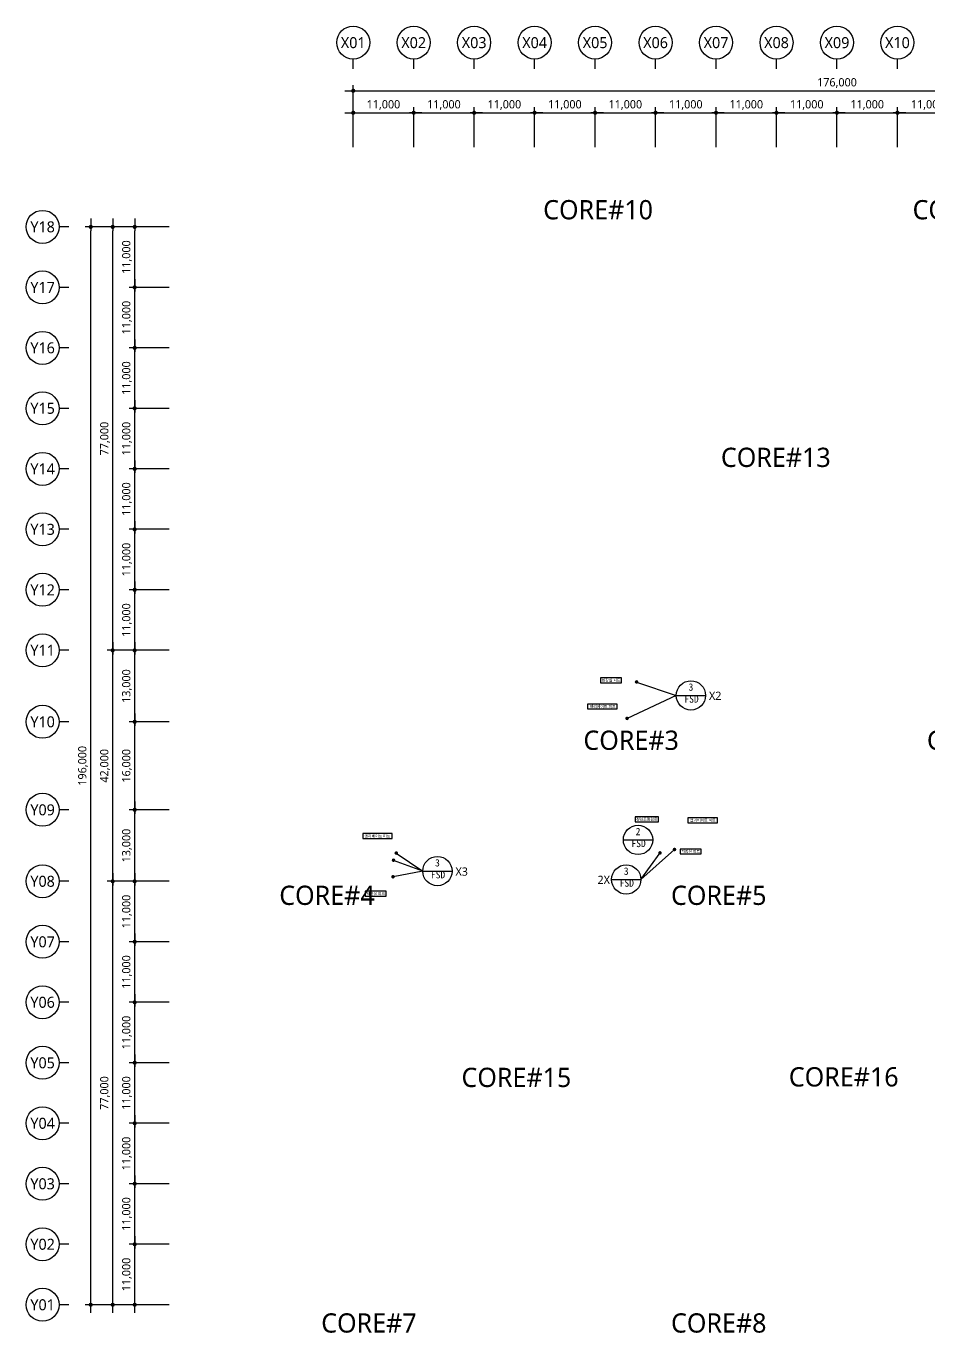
# Model space of a CAD drawing. Header units: millimetres. Extents: x 3479419 to 5579419, y 522746 to 3162891.
# Drawn here: x 4806612 to 4970828, y 549279 to 786891 of the extents above; entities that cross this region are included whole.
import ezdxf
from ezdxf.enums import TextEntityAlignment as Align

# ---------------------------------------------------------------- set-up
doc = ezdxf.new("R2010")
doc.units = ezdxf.units.MM
doc.layers.get('Defpoints').update_dxf_attribs({"color": 140})
for name, color, linetype, lineweight in [('A-AXIS-BUBL', 7, 'Continuous', 25), ('A-DIMS', 7, 'Continuous', 25), ('A-MKXX-SYMB', 7, 'Continuous', 25), ('A-XXXX-SYMB', 7, 'Continuous', 25), ('A-XXXX-TXT2', 3, 'Continuous', 25)]:
    doc.layers.add(name, color=color, linetype=linetype, lineweight=lineweight)
doc.layers.add('AA-SYMB', color=1, linetype='Continuous')
doc.styles.add('HY울릉도L', font='')
doc.styles.add('XR-평면도$0$맑은 고딕', font='malgun.ttf')
doc.styles.add('돋움', font='')
doc.styles.add('돋음', font='')
doc.styles.add('맑은고딕', font='malgun.ttf')
doc.styles.get('HY울릉도L').set_extended_font_data('HYwulM')
doc.styles.get('돋움').set_extended_font_data('DotumChe')
doc.styles.get('돋음').set_extended_font_data('Dotum')
doc.dimstyles.new('CDIM', dxfattribs={"dimtxt": 3, "dimasz": 1.5, "dimexe": 2, "dimexo": 1, "dimgap": 1, "dimtad": 1, "dimdec": 0, "dimrnd": 0.5, "dimzin": 0, "dimdsep": 32, "dimlunit": 6, "dimtxsty": 'HY울릉도L', "dimblk1": '_CIDOT', "dimblk2": '_CIDOT', "dimsah": 1, "dimcen": 5.5, "dimclrd": 2, "dimclre": 2, "dimclrt": 7, "dimadec": 0, "dimazin": 0, "dimtfac": 1, "dimtdec": 0, "dimtix": 1, "dimtmove": 2, "dimatfit": 1, "dimldrblk": '_CIDOT', "dimfxl": 1, "dimtolj": 1, "dimtzin": 0, "dimlwd": -1, "dimarcsym": 0})

# ---------------------------------------------------------------- blocks, each defined once
blk = doc.blocks.new('_CIDOT')
at = {"color": 0, "linetype": 'ByBlock'}
blk.add_line((2, 0), (-1, 0), dxfattribs=at)
at = {"color": 0, "linetype": 'ByBlock', "const_width": 0.5}
blk.add_lwpolyline([(-0.25, 0, 1), (0.25, 0, 1)], format="xyb", close=True, dxfattribs=at)
blk = doc.blocks.new('*D8')
at = {"layer": 'A-DIMS', "lineweight": -2, "transparency": 16777216}
for p, q in [((93193, 67121), (85943, 67121)), ((93193, 56121), (85943, 56121))]:
    blk.add_line(p, q, dxfattribs=at)
at = {"layer": 'A-DIMS', "transparency": 16777216}
blk.add_line((86943, 56871), (86943, 66371), dxfattribs=at)
at = {"layer": 'Defpoints', "color": 0, "transparency": 16777216}
for p in [(86943, 67121), (93693, 67121), (93693, 56121)]:
    blk.add_point(p, dxfattribs=at)
at = {"layer": 'A-DIMS', "transparency": 16777216, "xscale": 750, "yscale": 750, "zscale": 750}
for p, rotation in [((86943, 67121), 90), ((86943, 56121), 270)]:
    blk.add_blockref('_CIDOT', p, dxfattribs=dict(at, rotation=rotation))
at = {"layer": 'A-DIMS', "color": 3, "transparency": 16777216, "insert": (85538, 61621), "char_height": 1500, "attachment_point": 5, "rotation": 90, "style": '맑은고딕'}
blk.add_mtext('\\A1;11,000', dxfattribs=at)
blk = doc.blocks.new('*D9')
at = {"layer": 'A-DIMS', "lineweight": -2, "transparency": 16777216}
for p, q in [((93193, 78121), (85943, 78121)), ((93193, 67121), (85943, 67121))]:
    blk.add_line(p, q, dxfattribs=at)
at = {"layer": 'A-DIMS', "transparency": 16777216}
blk.add_line((86943, 67871), (86943, 77371), dxfattribs=at)
at = {"layer": 'Defpoints', "color": 0, "transparency": 16777216}
for p in [(86943, 78121), (93693, 78121), (93693, 67121)]:
    blk.add_point(p, dxfattribs=at)
at = {"layer": 'A-DIMS', "transparency": 16777216, "xscale": 750, "yscale": 750, "zscale": 750}
for p, rotation in [((86943, 78121), 90), ((86943, 67121), 270)]:
    blk.add_blockref('_CIDOT', p, dxfattribs=dict(at, rotation=rotation))
at = {"layer": 'A-DIMS', "color": 3, "transparency": 16777216, "insert": (85538, 72621), "char_height": 1500, "attachment_point": 5, "rotation": 90, "style": '맑은고딕'}
blk.add_mtext('\\A1;11,000', dxfattribs=at)
blk = doc.blocks.new('*D10')
at = {"layer": 'A-DIMS', "lineweight": -2, "transparency": 16777216}
for p, q in [((93193, 89121), (85943, 89121)), ((93193, 78121), (85943, 78121))]:
    blk.add_line(p, q, dxfattribs=at)
at = {"layer": 'A-DIMS', "transparency": 16777216}
blk.add_line((86943, 78871), (86943, 88371), dxfattribs=at)
at = {"layer": 'Defpoints', "color": 0, "transparency": 16777216}
for p in [(86943, 89121), (93693, 89121), (93693, 78121)]:
    blk.add_point(p, dxfattribs=at)
at = {"layer": 'A-DIMS', "transparency": 16777216, "xscale": 750, "yscale": 750, "zscale": 750}
for p, rotation in [((86943, 89121), 90), ((86943, 78121), 270)]:
    blk.add_blockref('_CIDOT', p, dxfattribs=dict(at, rotation=rotation))
at = {"layer": 'A-DIMS', "color": 3, "transparency": 16777216, "insert": (85538, 83621), "char_height": 1500, "attachment_point": 5, "rotation": 90, "style": '맑은고딕'}
blk.add_mtext('\\A1;11,000', dxfattribs=at)
blk = doc.blocks.new('*D11')
at = {"layer": 'A-DIMS', "lineweight": -2, "transparency": 16777216}
for p, q in [((93193, 100121), (85943, 100121)), ((93193, 89121), (85943, 89121))]:
    blk.add_line(p, q, dxfattribs=at)
at = {"layer": 'A-DIMS', "transparency": 16777216}
blk.add_line((86943, 89871), (86943, 99371), dxfattribs=at)
at = {"layer": 'Defpoints', "color": 0, "transparency": 16777216}
for p in [(86943, 100121), (93693, 100121), (93693, 89121)]:
    blk.add_point(p, dxfattribs=at)
at = {"layer": 'A-DIMS', "transparency": 16777216, "xscale": 750, "yscale": 750, "zscale": 750}
for p, rotation in [((86943, 100121), 90), ((86943, 89121), 270)]:
    blk.add_blockref('_CIDOT', p, dxfattribs=dict(at, rotation=rotation))
at = {"layer": 'A-DIMS', "color": 3, "transparency": 16777216, "insert": (85538, 94621), "char_height": 1500, "attachment_point": 5, "rotation": 90, "style": '맑은고딕'}
blk.add_mtext('\\A1;11,000', dxfattribs=at)
blk = doc.blocks.new('*D12')
at = {"layer": 'A-DIMS', "lineweight": -2, "transparency": 16777216}
for p, q in [((93193, 111121), (85943, 111121)), ((93193, 100121), (85943, 100121))]:
    blk.add_line(p, q, dxfattribs=at)
at = {"layer": 'A-DIMS', "transparency": 16777216}
blk.add_line((86943, 100871), (86943, 110371), dxfattribs=at)
at = {"layer": 'Defpoints', "color": 0, "transparency": 16777216}
for p in [(86943, 111121), (93693, 111121), (93693, 100121)]:
    blk.add_point(p, dxfattribs=at)
at = {"layer": 'A-DIMS', "transparency": 16777216, "xscale": 750, "yscale": 750, "zscale": 750}
for p, rotation in [((86943, 111121), 90), ((86943, 100121), 270)]:
    blk.add_blockref('_CIDOT', p, dxfattribs=dict(at, rotation=rotation))
at = {"layer": 'A-DIMS', "color": 3, "transparency": 16777216, "insert": (85538, 105621), "char_height": 1500, "attachment_point": 5, "rotation": 90, "style": '맑은고딕'}
blk.add_mtext('\\A1;11,000', dxfattribs=at)
blk = doc.blocks.new('*D13')
at = {"layer": 'A-DIMS', "lineweight": -2, "transparency": 16777216}
for p, q in [((93193, 122121), (85943, 122121)), ((93193, 111121), (85943, 111121))]:
    blk.add_line(p, q, dxfattribs=at)
at = {"layer": 'A-DIMS', "transparency": 16777216}
blk.add_line((86943, 111871), (86943, 121371), dxfattribs=at)
at = {"layer": 'Defpoints', "color": 0, "transparency": 16777216}
for p in [(86943, 122121), (93693, 122121), (93693, 111121)]:
    blk.add_point(p, dxfattribs=at)
at = {"layer": 'A-DIMS', "transparency": 16777216, "xscale": 750, "yscale": 750, "zscale": 750}
for p, rotation in [((86943, 122121), 90), ((86943, 111121), 270)]:
    blk.add_blockref('_CIDOT', p, dxfattribs=dict(at, rotation=rotation))
at = {"layer": 'A-DIMS', "color": 3, "transparency": 16777216, "insert": (85538, 116621), "char_height": 1500, "attachment_point": 5, "rotation": 90, "style": '맑은고딕'}
blk.add_mtext('\\A1;11,000', dxfattribs=at)
blk = doc.blocks.new('*D14')
at = {"layer": 'A-DIMS', "lineweight": -2, "transparency": 16777216}
for p, q in [((93193, 135121), (85943, 135121)), ((93193, 122121), (85943, 122121))]:
    blk.add_line(p, q, dxfattribs=at)
at = {"layer": 'A-DIMS', "transparency": 16777216}
blk.add_line((86943, 122871), (86943, 134371), dxfattribs=at)
at = {"layer": 'Defpoints', "color": 0, "transparency": 16777216}
for p in [(86943, 135121), (93693, 135121), (93693, 122121)]:
    blk.add_point(p, dxfattribs=at)
at = {"layer": 'A-DIMS', "transparency": 16777216, "xscale": 750, "yscale": 750, "zscale": 750}
for p, rotation in [((86943, 135121), 90), ((86943, 122121), 270)]:
    blk.add_blockref('_CIDOT', p, dxfattribs=dict(at, rotation=rotation))
at = {"layer": 'A-DIMS', "color": 3, "transparency": 16777216, "insert": (85538, 128621), "char_height": 1500, "attachment_point": 5, "rotation": 90, "style": '맑은고딕'}
blk.add_mtext('\\A1;13,000', dxfattribs=at)
blk = doc.blocks.new('*D15')
at = {"layer": 'A-DIMS', "lineweight": -2, "transparency": 16777216}
for p, q in [((93193, 151121), (85943, 151121)), ((93193, 135121), (85943, 135121))]:
    blk.add_line(p, q, dxfattribs=at)
at = {"layer": 'A-DIMS', "transparency": 16777216}
blk.add_line((86943, 135871), (86943, 150371), dxfattribs=at)
at = {"layer": 'Defpoints', "color": 0, "transparency": 16777216}
for p in [(86943, 151121), (93693, 151121), (93693, 135121)]:
    blk.add_point(p, dxfattribs=at)
at = {"layer": 'A-DIMS', "transparency": 16777216, "xscale": 750, "yscale": 750, "zscale": 750}
for p, rotation in [((86943, 151121), 90), ((86943, 135121), 270)]:
    blk.add_blockref('_CIDOT', p, dxfattribs=dict(at, rotation=rotation))
at = {"layer": 'A-DIMS', "color": 3, "transparency": 16777216, "insert": (85538, 143121), "char_height": 1500, "attachment_point": 5, "rotation": 90, "style": '맑은고딕'}
blk.add_mtext('\\A1;16,000', dxfattribs=at)
blk = doc.blocks.new('*D16')
at = {"layer": 'A-DIMS', "lineweight": -2, "transparency": 16777216}
for p, q in [((93193, 164121), (85943, 164121)), ((93193, 151121), (85943, 151121))]:
    blk.add_line(p, q, dxfattribs=at)
at = {"layer": 'A-DIMS', "transparency": 16777216}
blk.add_line((86943, 151871), (86943, 163371), dxfattribs=at)
at = {"layer": 'Defpoints', "color": 0, "transparency": 16777216}
for p in [(86943, 164121), (93693, 164121), (93693, 151121)]:
    blk.add_point(p, dxfattribs=at)
at = {"layer": 'A-DIMS', "transparency": 16777216, "xscale": 750, "yscale": 750, "zscale": 750}
for p, rotation in [((86943, 164121), 90), ((86943, 151121), 270)]:
    blk.add_blockref('_CIDOT', p, dxfattribs=dict(at, rotation=rotation))
at = {"layer": 'A-DIMS', "color": 3, "transparency": 16777216, "insert": (85538, 157621), "char_height": 1500, "attachment_point": 5, "rotation": 90, "style": '맑은고딕'}
blk.add_mtext('\\A1;13,000', dxfattribs=at)
blk = doc.blocks.new('*D17')
at = {"layer": 'A-DIMS', "lineweight": -2, "transparency": 16777216}
for p, q in [((93193, 175121), (85943, 175121)), ((93193, 164121), (85943, 164121))]:
    blk.add_line(p, q, dxfattribs=at)
at = {"layer": 'A-DIMS', "transparency": 16777216}
blk.add_line((86943, 164871), (86943, 174371), dxfattribs=at)
at = {"layer": 'Defpoints', "color": 0, "transparency": 16777216}
for p in [(86943, 175121), (93693, 175121), (93693, 164121)]:
    blk.add_point(p, dxfattribs=at)
at = {"layer": 'A-DIMS', "transparency": 16777216, "xscale": 750, "yscale": 750, "zscale": 750}
for p, rotation in [((86943, 175121), 90), ((86943, 164121), 270)]:
    blk.add_blockref('_CIDOT', p, dxfattribs=dict(at, rotation=rotation))
at = {"layer": 'A-DIMS', "color": 3, "transparency": 16777216, "insert": (85538, 169621), "char_height": 1500, "attachment_point": 5, "rotation": 90, "style": '맑은고딕'}
blk.add_mtext('\\A1;11,000', dxfattribs=at)
blk = doc.blocks.new('*D18')
at = {"layer": 'A-DIMS', "lineweight": -2, "transparency": 16777216}
for p, q in [((93193, 186121), (85943, 186121)), ((93193, 175121), (85943, 175121))]:
    blk.add_line(p, q, dxfattribs=at)
at = {"layer": 'A-DIMS', "transparency": 16777216}
blk.add_line((86943, 175871), (86943, 185371), dxfattribs=at)
at = {"layer": 'Defpoints', "color": 0, "transparency": 16777216}
for p in [(86943, 186121), (93693, 186121), (93693, 175121)]:
    blk.add_point(p, dxfattribs=at)
at = {"layer": 'A-DIMS', "transparency": 16777216, "xscale": 750, "yscale": 750, "zscale": 750}
for p, rotation in [((86943, 186121), 90), ((86943, 175121), 270)]:
    blk.add_blockref('_CIDOT', p, dxfattribs=dict(at, rotation=rotation))
at = {"layer": 'A-DIMS', "color": 3, "transparency": 16777216, "insert": (85538, 180621), "char_height": 1500, "attachment_point": 5, "rotation": 90, "style": '맑은고딕'}
blk.add_mtext('\\A1;11,000', dxfattribs=at)
blk = doc.blocks.new('*D19')
at = {"layer": 'A-DIMS', "lineweight": -2, "transparency": 16777216}
for p, q in [((93193, 197121), (85943, 197121)), ((93193, 186121), (85943, 186121))]:
    blk.add_line(p, q, dxfattribs=at)
at = {"layer": 'A-DIMS', "transparency": 16777216}
blk.add_line((86943, 186871), (86943, 196371), dxfattribs=at)
at = {"layer": 'Defpoints', "color": 0, "transparency": 16777216}
for p in [(86943, 197121), (93693, 197121), (93693, 186121)]:
    blk.add_point(p, dxfattribs=at)
at = {"layer": 'A-DIMS', "transparency": 16777216, "xscale": 750, "yscale": 750, "zscale": 750}
for p, rotation in [((86943, 197121), 90), ((86943, 186121), 270)]:
    blk.add_blockref('_CIDOT', p, dxfattribs=dict(at, rotation=rotation))
at = {"layer": 'A-DIMS', "color": 3, "transparency": 16777216, "insert": (85538, 191621), "char_height": 1500, "attachment_point": 5, "rotation": 90, "style": '맑은고딕'}
blk.add_mtext('\\A1;11,000', dxfattribs=at)
blk = doc.blocks.new('*D20')
at = {"layer": 'A-DIMS', "lineweight": -2, "transparency": 16777216}
for p, q in [((93193, 208121), (85943, 208121)), ((93193, 197121), (85943, 197121))]:
    blk.add_line(p, q, dxfattribs=at)
at = {"layer": 'A-DIMS', "transparency": 16777216}
blk.add_line((86943, 197871), (86943, 207371), dxfattribs=at)
at = {"layer": 'Defpoints', "color": 0, "transparency": 16777216}
for p in [(86943, 208121), (93693, 208121), (93693, 197121)]:
    blk.add_point(p, dxfattribs=at)
at = {"layer": 'A-DIMS', "transparency": 16777216, "xscale": 750, "yscale": 750, "zscale": 750}
for p, rotation in [((86943, 208121), 90), ((86943, 197121), 270)]:
    blk.add_blockref('_CIDOT', p, dxfattribs=dict(at, rotation=rotation))
at = {"layer": 'A-DIMS', "color": 3, "transparency": 16777216, "insert": (85538, 202621), "char_height": 1500, "attachment_point": 5, "rotation": 90, "style": '맑은고딕'}
blk.add_mtext('\\A1;11,000', dxfattribs=at)
blk = doc.blocks.new('*D21')
at = {"layer": 'A-DIMS', "lineweight": -2, "transparency": 16777216}
for p, q in [((93193, 219121), (85943, 219121)), ((93193, 208121), (85943, 208121))]:
    blk.add_line(p, q, dxfattribs=at)
at = {"layer": 'A-DIMS', "transparency": 16777216}
blk.add_line((86943, 208871), (86943, 218371), dxfattribs=at)
at = {"layer": 'Defpoints', "color": 0, "transparency": 16777216}
for p in [(86943, 219121), (93693, 219121), (93693, 208121)]:
    blk.add_point(p, dxfattribs=at)
at = {"layer": 'A-DIMS', "transparency": 16777216, "xscale": 750, "yscale": 750, "zscale": 750}
for p, rotation in [((86943, 219121), 90), ((86943, 208121), 270)]:
    blk.add_blockref('_CIDOT', p, dxfattribs=dict(at, rotation=rotation))
at = {"layer": 'A-DIMS', "color": 3, "transparency": 16777216, "insert": (85538, 213621), "char_height": 1500, "attachment_point": 5, "rotation": 90, "style": '맑은고딕'}
blk.add_mtext('\\A1;11,000', dxfattribs=at)
blk = doc.blocks.new('*D22')
at = {"layer": 'A-DIMS', "lineweight": -2, "transparency": 16777216}
for p, q in [((93193, 230121), (85943, 230121)), ((93193, 219121), (85943, 219121))]:
    blk.add_line(p, q, dxfattribs=at)
at = {"layer": 'A-DIMS', "transparency": 16777216}
blk.add_line((86943, 219871), (86943, 229371), dxfattribs=at)
at = {"layer": 'Defpoints', "color": 0, "transparency": 16777216}
for p in [(86943, 230121), (93693, 230121), (93693, 219121)]:
    blk.add_point(p, dxfattribs=at)
at = {"layer": 'A-DIMS', "transparency": 16777216, "xscale": 750, "yscale": 750, "zscale": 750}
for p, rotation in [((86943, 230121), 90), ((86943, 219121), 270)]:
    blk.add_blockref('_CIDOT', p, dxfattribs=dict(at, rotation=rotation))
at = {"layer": 'A-DIMS', "color": 3, "transparency": 16777216, "insert": (85538, 224621), "char_height": 1500, "attachment_point": 5, "rotation": 90, "style": '맑은고딕'}
blk.add_mtext('\\A1;11,000', dxfattribs=at)
blk = doc.blocks.new('*D23')
at = {"layer": 'A-DIMS', "lineweight": -2, "transparency": 16777216}
for p, q in [((93193, 241121), (85943, 241121)), ((93193, 230121), (85943, 230121))]:
    blk.add_line(p, q, dxfattribs=at)
at = {"layer": 'A-DIMS', "transparency": 16777216}
blk.add_line((86943, 230871), (86943, 240371), dxfattribs=at)
at = {"layer": 'Defpoints', "color": 0, "transparency": 16777216}
for p in [(86943, 241121), (93693, 241121), (93693, 230121)]:
    blk.add_point(p, dxfattribs=at)
at = {"layer": 'A-DIMS', "transparency": 16777216, "xscale": 750, "yscale": 750, "zscale": 750}
for p, rotation in [((86943, 241121), 90), ((86943, 230121), 270)]:
    blk.add_blockref('_CIDOT', p, dxfattribs=dict(at, rotation=rotation))
at = {"layer": 'A-DIMS', "color": 3, "transparency": 16777216, "insert": (85538, 235621), "char_height": 1500, "attachment_point": 5, "rotation": 90, "style": '맑은고딕'}
blk.add_mtext('\\A1;11,000', dxfattribs=at)
blk = doc.blocks.new('*D24')
at = {"layer": 'A-DIMS', "lineweight": -2, "transparency": 16777216}
for p, q in [((93193, 122121), (81943, 122121)), ((93193, 45121), (81943, 45121))]:
    blk.add_line(p, q, dxfattribs=at)
at = {"layer": 'A-DIMS', "transparency": 16777216}
blk.add_line((82943, 45871), (82943, 121371), dxfattribs=at)
at = {"layer": 'Defpoints', "color": 0, "transparency": 16777216}
for p in [(82943, 122121), (93693, 122121), (93693, 45121)]:
    blk.add_point(p, dxfattribs=at)
at = {"layer": 'A-DIMS', "transparency": 16777216, "xscale": 750, "yscale": 750, "zscale": 750}
for p, rotation in [((82943, 122121), 90), ((82943, 45121), 270)]:
    blk.add_blockref('_CIDOT', p, dxfattribs=dict(at, rotation=rotation))
at = {"layer": 'A-DIMS', "color": 3, "transparency": 16777216, "insert": (81542, 83621), "char_height": 1500, "attachment_point": 5, "rotation": 90, "style": '맑은고딕'}
blk.add_mtext('\\A1;77,000', dxfattribs=at)
blk = doc.blocks.new('*D25')
at = {"layer": 'A-DIMS', "lineweight": -2, "transparency": 16777216}
for p, q in [((93193, 241121), (77943, 241121)), ((93193, 45121), (77943, 45121))]:
    blk.add_line(p, q, dxfattribs=at)
at = {"layer": 'A-DIMS', "transparency": 16777216}
blk.add_line((78943, 45871), (78943, 240371), dxfattribs=at)
at = {"layer": 'Defpoints', "color": 0, "transparency": 16777216}
for p in [(78943, 241121), (93693, 241121), (93693, 45121)]:
    blk.add_point(p, dxfattribs=at)
at = {"layer": 'A-DIMS', "transparency": 16777216, "xscale": 750, "yscale": 750, "zscale": 750}
for p, rotation in [((78943, 241121), 90), ((78943, 45121), 270)]:
    blk.add_blockref('_CIDOT', p, dxfattribs=dict(at, rotation=rotation))
at = {"layer": 'A-DIMS', "color": 3, "transparency": 16777216, "insert": (77538, 143121), "char_height": 1500, "attachment_point": 5, "rotation": 90, "style": '맑은고딕'}
blk.add_mtext('\\A1;196,000', dxfattribs=at)
blk = doc.blocks.new('*D26')
at = {"layer": 'A-DIMS', "lineweight": -2, "transparency": 16777216}
for p, q in [((93193, 56121), (85943, 56121)), ((93193, 45121), (85943, 45121))]:
    blk.add_line(p, q, dxfattribs=at)
at = {"layer": 'A-DIMS', "transparency": 16777216}
blk.add_line((86943, 45871), (86943, 55371), dxfattribs=at)
at = {"layer": 'Defpoints', "color": 0, "transparency": 16777216}
for p in [(86943, 56121), (93693, 56121), (93693, 45121)]:
    blk.add_point(p, dxfattribs=at)
at = {"layer": 'A-DIMS', "transparency": 16777216, "xscale": 750, "yscale": 750, "zscale": 750}
for p, rotation in [((86943, 56121), 90), ((86943, 45121), 270)]:
    blk.add_blockref('_CIDOT', p, dxfattribs=dict(at, rotation=rotation))
at = {"layer": 'A-DIMS', "color": 3, "transparency": 16777216, "insert": (85538, 50621), "char_height": 1500, "attachment_point": 5, "rotation": 90, "style": '맑은고딕'}
blk.add_mtext('\\A1;11,000', dxfattribs=at)
blk = doc.blocks.new('*D27')
at = {"layer": 'A-DIMS', "lineweight": -2, "transparency": 16777216}
for p, q in [((93193, 164121), (81943, 164121)), ((93193, 122121), (81943, 122121))]:
    blk.add_line(p, q, dxfattribs=at)
at = {"layer": 'A-DIMS', "transparency": 16777216}
blk.add_line((82943, 122871), (82943, 163371), dxfattribs=at)
at = {"layer": 'Defpoints', "color": 0, "transparency": 16777216}
for p in [(82943, 164121), (93693, 164121), (93693, 122121)]:
    blk.add_point(p, dxfattribs=at)
at = {"layer": 'A-DIMS', "transparency": 16777216, "xscale": 750, "yscale": 750, "zscale": 750}
for p, rotation in [((82943, 164121), 90), ((82943, 122121), 270)]:
    blk.add_blockref('_CIDOT', p, dxfattribs=dict(at, rotation=rotation))
at = {"layer": 'A-DIMS', "color": 3, "transparency": 16777216, "insert": (81542, 143121), "char_height": 1500, "attachment_point": 5, "rotation": 90, "style": '맑은고딕'}
blk.add_mtext('\\A1;42,000', dxfattribs=at)
blk = doc.blocks.new('*D28')
at = {"layer": 'A-DIMS', "lineweight": -2, "transparency": 16777216}
for p, q in [((93193, 241121), (81943, 241121)), ((93193, 164121), (81943, 164121))]:
    blk.add_line(p, q, dxfattribs=at)
at = {"layer": 'A-DIMS', "transparency": 16777216}
blk.add_line((82943, 164871), (82943, 240371), dxfattribs=at)
at = {"layer": 'Defpoints', "color": 0, "transparency": 16777216}
for p in [(82943, 241121), (93693, 241121), (93693, 164121)]:
    blk.add_point(p, dxfattribs=at)
at = {"layer": 'A-DIMS', "transparency": 16777216, "xscale": 750, "yscale": 750, "zscale": 750}
for p, rotation in [((82943, 241121), 90), ((82943, 164121), 270)]:
    blk.add_blockref('_CIDOT', p, dxfattribs=dict(at, rotation=rotation))
at = {"layer": 'A-DIMS', "color": 3, "transparency": 16777216, "insert": (81542, 202621), "char_height": 1500, "attachment_point": 5, "rotation": 90, "style": '맑은고딕'}
blk.add_mtext('\\A1;77,000', dxfattribs=at)
blk = doc.blocks.new('*D29')
at = {"layer": 'A-DIMS', "lineweight": -2, "transparency": 16777216}
for p, q in [((148693, 255621), (148693, 262871)), ((159693, 255621), (159693, 262871))]:
    blk.add_line(p, q, dxfattribs=at)
at = {"layer": 'A-DIMS', "transparency": 16777216}
blk.add_line((149443, 261871), (158943, 261871), dxfattribs=at)
at = {"layer": 'Defpoints', "color": 0, "transparency": 16777216}
for p in [(159693, 261871), (148693, 255121), (159693, 255121)]:
    blk.add_point(p, dxfattribs=at)
at = {"layer": 'A-DIMS', "transparency": 16777216, "xscale": 750, "yscale": 750, "zscale": 750, "rotation": 180}
blk.add_blockref('_CIDOT', (148693, 261871), dxfattribs=at)
at = {"layer": 'A-DIMS', "transparency": 16777216, "xscale": 750, "yscale": 750, "zscale": 750}
blk.add_blockref('_CIDOT', (159693, 261871), dxfattribs=at)
at = {"layer": 'A-DIMS', "color": 3, "transparency": 16777216, "insert": (154193, 263275), "char_height": 1500, "attachment_point": 5, "style": '맑은고딕'}
blk.add_mtext('\\A1;11,000', dxfattribs=at)
blk = doc.blocks.new('*D30')
at = {"layer": 'A-DIMS', "lineweight": -2, "transparency": 16777216}
for p, q in [((159693, 255621), (159693, 262871)), ((170693, 255621), (170693, 262871))]:
    blk.add_line(p, q, dxfattribs=at)
at = {"layer": 'A-DIMS', "transparency": 16777216}
blk.add_line((160443, 261871), (169943, 261871), dxfattribs=at)
at = {"layer": 'Defpoints', "color": 0, "transparency": 16777216}
for p in [(170693, 261871), (159693, 255121), (170693, 255121)]:
    blk.add_point(p, dxfattribs=at)
at = {"layer": 'A-DIMS', "transparency": 16777216, "xscale": 750, "yscale": 750, "zscale": 750, "rotation": 180}
blk.add_blockref('_CIDOT', (159693, 261871), dxfattribs=at)
at = {"layer": 'A-DIMS', "transparency": 16777216, "xscale": 750, "yscale": 750, "zscale": 750}
blk.add_blockref('_CIDOT', (170693, 261871), dxfattribs=at)
at = {"layer": 'A-DIMS', "color": 3, "transparency": 16777216, "insert": (165193, 263275), "char_height": 1500, "attachment_point": 5, "style": '맑은고딕'}
blk.add_mtext('\\A1;11,000', dxfattribs=at)
blk = doc.blocks.new('*D31')
at = {"layer": 'A-DIMS', "lineweight": -2, "transparency": 16777216}
for p, q in [((170693, 255621), (170693, 262871)), ((181693, 255621), (181693, 262871))]:
    blk.add_line(p, q, dxfattribs=at)
at = {"layer": 'A-DIMS', "transparency": 16777216}
blk.add_line((171443, 261871), (180943, 261871), dxfattribs=at)
at = {"layer": 'Defpoints', "color": 0, "transparency": 16777216}
for p in [(181693, 261871), (170693, 255121), (181693, 255121)]:
    blk.add_point(p, dxfattribs=at)
at = {"layer": 'A-DIMS', "transparency": 16777216, "xscale": 750, "yscale": 750, "zscale": 750, "rotation": 180}
blk.add_blockref('_CIDOT', (170693, 261871), dxfattribs=at)
at = {"layer": 'A-DIMS', "transparency": 16777216, "xscale": 750, "yscale": 750, "zscale": 750}
blk.add_blockref('_CIDOT', (181693, 261871), dxfattribs=at)
at = {"layer": 'A-DIMS', "color": 3, "transparency": 16777216, "insert": (176193, 263275), "char_height": 1500, "attachment_point": 5, "style": '맑은고딕'}
blk.add_mtext('\\A1;11,000', dxfattribs=at)
blk = doc.blocks.new('*D32')
at = {"layer": 'A-DIMS', "lineweight": -2, "transparency": 16777216}
for p, q in [((181693, 255621), (181693, 262871)), ((192693, 255621), (192693, 262871))]:
    blk.add_line(p, q, dxfattribs=at)
at = {"layer": 'A-DIMS', "transparency": 16777216}
blk.add_line((182443, 261871), (191943, 261871), dxfattribs=at)
at = {"layer": 'Defpoints', "color": 0, "transparency": 16777216}
for p in [(192693, 261871), (181693, 255121), (192693, 255121)]:
    blk.add_point(p, dxfattribs=at)
at = {"layer": 'A-DIMS', "transparency": 16777216, "xscale": 750, "yscale": 750, "zscale": 750, "rotation": 180}
blk.add_blockref('_CIDOT', (181693, 261871), dxfattribs=at)
at = {"layer": 'A-DIMS', "transparency": 16777216, "xscale": 750, "yscale": 750, "zscale": 750}
blk.add_blockref('_CIDOT', (192693, 261871), dxfattribs=at)
at = {"layer": 'A-DIMS', "color": 3, "transparency": 16777216, "insert": (187193, 263275), "char_height": 1500, "attachment_point": 5, "style": '맑은고딕'}
blk.add_mtext('\\A1;11,000', dxfattribs=at)
blk = doc.blocks.new('*D33')
at = {"layer": 'A-DIMS', "lineweight": -2, "transparency": 16777216}
for p, q in [((192693, 255621), (192693, 262871)), ((203693, 255621), (203693, 262871))]:
    blk.add_line(p, q, dxfattribs=at)
at = {"layer": 'A-DIMS', "transparency": 16777216}
blk.add_line((193443, 261871), (202943, 261871), dxfattribs=at)
at = {"layer": 'Defpoints', "color": 0, "transparency": 16777216}
for p in [(203693, 261871), (192693, 255121), (203693, 255121)]:
    blk.add_point(p, dxfattribs=at)
at = {"layer": 'A-DIMS', "transparency": 16777216, "xscale": 750, "yscale": 750, "zscale": 750, "rotation": 180}
blk.add_blockref('_CIDOT', (192693, 261871), dxfattribs=at)
at = {"layer": 'A-DIMS', "transparency": 16777216, "xscale": 750, "yscale": 750, "zscale": 750}
blk.add_blockref('_CIDOT', (203693, 261871), dxfattribs=at)
at = {"layer": 'A-DIMS', "color": 3, "transparency": 16777216, "insert": (198193, 263275), "char_height": 1500, "attachment_point": 5, "style": '맑은고딕'}
blk.add_mtext('\\A1;11,000', dxfattribs=at)
blk = doc.blocks.new('*D34')
at = {"layer": 'A-DIMS', "lineweight": -2, "transparency": 16777216}
for p, q in [((203693, 255621), (203693, 262871)), ((214693, 255621), (214693, 262871))]:
    blk.add_line(p, q, dxfattribs=at)
at = {"layer": 'A-DIMS', "transparency": 16777216}
blk.add_line((204443, 261871), (213943, 261871), dxfattribs=at)
at = {"layer": 'Defpoints', "color": 0, "transparency": 16777216}
for p in [(214693, 261871), (203693, 255121), (214693, 255121)]:
    blk.add_point(p, dxfattribs=at)
at = {"layer": 'A-DIMS', "transparency": 16777216, "xscale": 750, "yscale": 750, "zscale": 750, "rotation": 180}
blk.add_blockref('_CIDOT', (203693, 261871), dxfattribs=at)
at = {"layer": 'A-DIMS', "transparency": 16777216, "xscale": 750, "yscale": 750, "zscale": 750}
blk.add_blockref('_CIDOT', (214693, 261871), dxfattribs=at)
at = {"layer": 'A-DIMS', "color": 3, "transparency": 16777216, "insert": (209193, 263275), "char_height": 1500, "attachment_point": 5, "style": '맑은고딕'}
blk.add_mtext('\\A1;11,000', dxfattribs=at)
blk = doc.blocks.new('*D35')
at = {"layer": 'A-DIMS', "lineweight": -2, "transparency": 16777216}
for p, q in [((214693, 255621), (214693, 262871)), ((225693, 255621), (225693, 262871))]:
    blk.add_line(p, q, dxfattribs=at)
at = {"layer": 'A-DIMS', "transparency": 16777216}
blk.add_line((215443, 261871), (224943, 261871), dxfattribs=at)
at = {"layer": 'Defpoints', "color": 0, "transparency": 16777216}
for p in [(225693, 261871), (214693, 255121), (225693, 255121)]:
    blk.add_point(p, dxfattribs=at)
at = {"layer": 'A-DIMS', "transparency": 16777216, "xscale": 750, "yscale": 750, "zscale": 750, "rotation": 180}
blk.add_blockref('_CIDOT', (214693, 261871), dxfattribs=at)
at = {"layer": 'A-DIMS', "transparency": 16777216, "xscale": 750, "yscale": 750, "zscale": 750}
blk.add_blockref('_CIDOT', (225693, 261871), dxfattribs=at)
at = {"layer": 'A-DIMS', "color": 3, "transparency": 16777216, "insert": (220193, 263275), "char_height": 1500, "attachment_point": 5, "style": '맑은고딕'}
blk.add_mtext('\\A1;11,000', dxfattribs=at)
blk = doc.blocks.new('*D36')
at = {"layer": 'A-DIMS', "lineweight": -2, "transparency": 16777216}
for p, q in [((225693, 255621), (225693, 262871)), ((236693, 255621), (236693, 262871))]:
    blk.add_line(p, q, dxfattribs=at)
at = {"layer": 'A-DIMS', "transparency": 16777216}
blk.add_line((226443, 261871), (235943, 261871), dxfattribs=at)
at = {"layer": 'Defpoints', "color": 0, "transparency": 16777216}
for p in [(236693, 261871), (225693, 255121), (236693, 255121)]:
    blk.add_point(p, dxfattribs=at)
at = {"layer": 'A-DIMS', "transparency": 16777216, "xscale": 750, "yscale": 750, "zscale": 750, "rotation": 180}
blk.add_blockref('_CIDOT', (225693, 261871), dxfattribs=at)
at = {"layer": 'A-DIMS', "transparency": 16777216, "xscale": 750, "yscale": 750, "zscale": 750}
blk.add_blockref('_CIDOT', (236693, 261871), dxfattribs=at)
at = {"layer": 'A-DIMS', "color": 3, "transparency": 16777216, "insert": (231193, 263275), "char_height": 1500, "attachment_point": 5, "style": '맑은고딕'}
blk.add_mtext('\\A1;11,000', dxfattribs=at)
blk = doc.blocks.new('*D42')
at = {"layer": 'A-DIMS', "lineweight": -2, "transparency": 16777216}
for p, q in [((126693, 255621), (126693, 266871)), ((302693, 255621), (302693, 266871))]:
    blk.add_line(p, q, dxfattribs=at)
at = {"layer": 'A-DIMS', "transparency": 16777216}
blk.add_line((127443, 265871), (301943, 265871), dxfattribs=at)
at = {"layer": 'Defpoints', "color": 0, "transparency": 16777216}
for p in [(302693, 265871), (126693, 255121), (302693, 255121)]:
    blk.add_point(p, dxfattribs=at)
at = {"layer": 'A-DIMS', "transparency": 16777216, "xscale": 750, "yscale": 750, "zscale": 750, "rotation": 180}
blk.add_blockref('_CIDOT', (126693, 265871), dxfattribs=at)
at = {"layer": 'A-DIMS', "transparency": 16777216, "xscale": 750, "yscale": 750, "zscale": 750}
blk.add_blockref('_CIDOT', (302693, 265871), dxfattribs=at)
at = {"layer": 'A-DIMS', "color": 3, "transparency": 16777216, "insert": (214693, 267275), "char_height": 1500, "attachment_point": 5, "style": '맑은고딕'}
blk.add_mtext('\\A1;176,000', dxfattribs=at)
blk = doc.blocks.new('*D44')
at = {"layer": 'A-DIMS', "lineweight": -2, "transparency": 16777216}
for p, q in [((126693, 255621), (126693, 262871)), ((137693, 255621), (137693, 262871))]:
    blk.add_line(p, q, dxfattribs=at)
at = {"layer": 'A-DIMS', "transparency": 16777216}
blk.add_line((127443, 261871), (136943, 261871), dxfattribs=at)
at = {"layer": 'Defpoints', "color": 0, "transparency": 16777216}
for p in [(137693, 261871), (126693, 255121), (137693, 255121)]:
    blk.add_point(p, dxfattribs=at)
at = {"layer": 'A-DIMS', "transparency": 16777216, "xscale": 750, "yscale": 750, "zscale": 750, "rotation": 180}
blk.add_blockref('_CIDOT', (126693, 261871), dxfattribs=at)
at = {"layer": 'A-DIMS', "transparency": 16777216, "xscale": 750, "yscale": 750, "zscale": 750}
blk.add_blockref('_CIDOT', (137693, 261871), dxfattribs=at)
at = {"layer": 'A-DIMS', "color": 3, "transparency": 16777216, "insert": (132193, 263275), "char_height": 1500, "attachment_point": 5, "style": '맑은고딕'}
blk.add_mtext('\\A1;11,000', dxfattribs=at)
blk = doc.blocks.new('*D45')
at = {"layer": 'A-DIMS', "lineweight": -2, "transparency": 16777216}
for p, q in [((137693, 255621), (137693, 262871)), ((148693, 255621), (148693, 262871))]:
    blk.add_line(p, q, dxfattribs=at)
at = {"layer": 'A-DIMS', "transparency": 16777216}
blk.add_line((138443, 261871), (147943, 261871), dxfattribs=at)
at = {"layer": 'Defpoints', "color": 0, "transparency": 16777216}
for p in [(148693, 261871), (137693, 255121), (148693, 255121)]:
    blk.add_point(p, dxfattribs=at)
at = {"layer": 'A-DIMS', "transparency": 16777216, "xscale": 750, "yscale": 750, "zscale": 750, "rotation": 180}
blk.add_blockref('_CIDOT', (137693, 261871), dxfattribs=at)
at = {"layer": 'A-DIMS', "transparency": 16777216, "xscale": 750, "yscale": 750, "zscale": 750}
blk.add_blockref('_CIDOT', (148693, 261871), dxfattribs=at)
at = {"layer": 'A-DIMS', "color": 3, "transparency": 16777216, "insert": (143193, 263275), "char_height": 1500, "attachment_point": 5, "style": '맑은고딕'}
blk.add_mtext('\\A1;11,000', dxfattribs=at)
blk = doc.blocks.new('WINSYMBOL-flat-1')
at = {"layer": 'AA-SYMB', "color": 3}
blk.add_line((-1440, 0), (1440, 0), dxfattribs=at)
blk.add_circle((0, 0), 1440, dxfattribs=at)
at = {"layer": 'AA-SYMB', "style": '돋음'}
blk.add_attdef('0', text='', height=720, dxfattribs=at).set_placement((0, 246), align=Align.CENTER)
at = {"layer": 'AA-SYMB', "style": '돋음', "width": 0.95}
blk.add_attdef('FSD', text='', height=720, dxfattribs=at).set_placement((59, -927), align=Align.CENTER)
blk = doc.blocks.new('A$C425F3A2A')
at = {"layer": 'Defpoints', "style": '맑은고딕'}
for s, p in [('CORE#10', (181217, 241440)), ('CORE#11', (248418, 241440)), ('CORE#13', (213551, 196412)), ('CORE#3', (185932, 144972)), ('CORE#2', (248418, 144972)), ('CORE#4', (130605, 116772)), ('CORE#5', (201868, 116772)), ('CORE#15', (166357, 83662)), ('CORE#16', (225905, 83762)), ('CORE#7', (138234, 39007)), ('CORE#8', (201868, 39007))]:
    blk.add_text(s, height=3500, dxfattribs=at).set_placement(p, align=Align.BOTTOM_RIGHT)
blk = doc.blocks.new('DIM(210222)')
for p, q in [((126693, 269870.6), (126693, 271620.6)), ((137693, 269870.6), (137693, 271620.6)), ((148693, 269870.6), (148693, 271620.6)), ((159693, 269870.6), (159693, 271620.6)), ((170693, 269870.6), (170693, 271620.6)), ((181693, 269870.6), (181693, 271620.6)), ((192693, 269870.6), (192693, 271620.6)), ((203693, 269870.6), (203693, 271620.6)), ((214693, 269870.6), (214693, 271620.6)), ((225693, 269870.6), (225693, 271620.6)), ((74943, 241120.6), (73193, 241120.6)), ((74943, 230120.6), (73193, 230120.6)), ((74943, 219120.6), (73193, 219120.6)), ((74943, 208120.6), (73193, 208120.6)), ((74943, 197120.6), (73193, 197120.6)), ((74943, 186120.6), (73193, 186120.6)), ((74943, 175120.6), (73193, 175120.6)), ((74943, 164120.6), (73193, 164120.6)), ((74943, 151120.6), (73193, 151120.6)), ((74943, 135120.6), (73193, 135120.6)), ((74943, 122120.6), (73193, 122120.6)), ((74943, 111120.6), (73193, 111120.6)), ((74943, 100120.6), (73193, 100120.6)), ((74943, 89120.6), (73193, 89120.6)), ((74943, 78120.6), (73193, 78120.6)), ((74943, 67120.6), (73193, 67120.6)), ((74943, 56120.6), (73193, 56120.6)), ((74943, 45120.6), (73193, 45120.6))]:
    blk.add_line(p, q)
at = {"layer": 'A-AXIS-BUBL', "ltscale": 0.2}
for centre in [(126693, 274620.6), (137693, 274620.6), (148693, 274620.6), (159693, 274620.6), (170693, 274620.6), (181693, 274620.6), (192693, 274620.6), (203693, 274620.6), (214693, 274620.6), (225693, 274620.6), (70193, 241120.6), (70193, 230120.6), (70193, 219120.6), (70193, 208120.6), (70193, 197120.6), (70193, 186120.6), (70193, 175120.6), (70193, 164120.6), (70193, 151120.6), (70193, 135120.6), (70193, 122120.6), (70193, 111120.6), (70193, 100120.6), (70193, 89120.6), (70193, 78120.6), (70193, 67120.6), (70193, 56120.6), (70193, 45120.6)]:
    blk.add_circle(centre, 3000, dxfattribs=at)
at = {"layer": 'A-XXXX-TXT2', "ltscale": 0.2, "style": '맑은고딕'}
for s, p in [('X01', (126693, 274620.6)), ('X02', (137693, 274620.6)), ('X03', (148693, 274620.6)), ('X04', (159693, 274620.6)), ('X05', (170693, 274620.6)), ('X06', (181693, 274620.6)), ('X07', (192693, 274620.6)), ('X08', (203693, 274620.6)), ('X09', (214693, 274620.6)), ('X10', (225693, 274620.6)), ('Y18', (70193, 241120.6)), ('Y17', (70193, 230120.6)), ('Y16', (70193, 219120.6)), ('Y15', (70193, 208120.6)), ('Y14', (70193, 197120.6)), ('Y13', (70193, 186120.6)), ('Y12', (70193, 175120.6)), ('Y11', (70193, 164120.6)), ('Y10', (70193, 151120.6)), ('Y09', (70193, 135120.6)), ('Y08', (70193, 122120.6)), ('Y07', (70193, 111120.6)), ('Y06', (70193, 100120.6)), ('Y05', (70193, 89120.6)), ('Y04', (70193, 78120.6)), ('Y03', (70193, 67120.6)), ('Y02', (70193, 56120.6)), ('Y01', (70193, 45120.6))]:
    blk.add_text(s, height=2000, dxfattribs=at).set_placement(p, align=Align.MIDDLE)
at = {"layer": 'A-DIMS'}
for p1, p2, distance, picture, middle in [((126693, 255120.6), (302693, 255120.6), 10750, '*D42', (214693, 267275.5)), ((126693, 255120.6), (137693, 255120.6), 6750, '*D44', (132193, 263275.5)), ((137693, 255120.6), (148693, 255120.6), 6750, '*D45', (143193, 263275.5)), ((148693, 255120.6), (159693, 255120.6), 6750, '*D29', (154193, 263275.5)), ((159693, 255120.6), (170693, 255120.6), 6750, '*D30', (165193, 263275.5)), ((170693, 255120.6), (181693, 255120.6), 6750, '*D31', (176193, 263275.5)), ((181693, 255120.6), (192693, 255120.6), 6750, '*D32', (187193, 263275.5)), ((192693, 255120.6), (203693, 255120.6), 6750, '*D33', (198193, 263275.5)), ((203693, 255120.6), (214693, 255120.6), 6750, '*D34', (209193, 263275.5)), ((214693, 255120.6), (225693, 255120.6), 6750, '*D35', (220193, 263275.5)), ((225693, 255120.6), (236693, 255120.6), 6750, '*D36', (231193, 263275.5)), ((93693, 45120.6), (93693, 241120.6), 14750, '*D25', (77538.1, 143120.6)), ((93693, 164120.6), (93693, 241120.6), 10750, '*D28', (81542.2, 202620.6)), ((93693, 230120.6), (93693, 241120.6), 6750, '*D23', (85538.1, 235620.6)), ((93693, 219120.6), (93693, 230120.6), 6750, '*D22', (85538.1, 224620.6)), ((93693, 208120.6), (93693, 219120.6), 6750, '*D21', (85538.1, 213620.6)), ((93693, 197120.6), (93693, 208120.6), 6750, '*D20', (85538.1, 202620.6)), ((93693, 186120.6), (93693, 197120.6), 6750, '*D19', (85538.1, 191620.6)), ((93693, 175120.6), (93693, 186120.6), 6750, '*D18', (85538.1, 180620.6)), ((93693, 164120.6), (93693, 175120.6), 6750, '*D17', (85538.1, 169620.6)), ((93693, 122120.6), (93693, 164120.6), 10750, '*D27', (81542.2, 143120.6)), ((93693, 151120.6), (93693, 164120.6), 6750, '*D16', (85538.1, 157620.6)), ((93693, 135120.6), (93693, 151120.6), 6750, '*D15', (85538.1, 143120.6)), ((93693, 122120.6), (93693, 135120.6), 6750, '*D14', (85538.1, 128620.6)), ((93693, 45120.6), (93693, 122120.6), 10750, '*D24', (81542.2, 83620.6)), ((93693, 111120.6), (93693, 122120.6), 6750, '*D13', (85538.1, 116620.6)), ((93693, 100120.6), (93693, 111120.6), 6750, '*D12', (85538.1, 105620.6)), ((93693, 89120.6), (93693, 100120.6), 6750, '*D11', (85538.1, 94620.6)), ((93693, 78120.6), (93693, 89120.6), 6750, '*D10', (85538.1, 83620.6)), ((93693, 67120.6), (93693, 78120.6), 6750, '*D9', (85538.1, 72620.6)), ((93693, 56120.6), (93693, 67120.6), 6750, '*D8', (85538.1, 61620.6)), ((93693, 45120.6), (93693, 56120.6), 6750, '*D26', (85538.1, 50620.6))]:
    dim = blk.add_aligned_dim(p1=p1, p2=p2, distance=distance, dimstyle='CDIM', override={"dimscale": 500, "dimtxsty": '맑은고딕', "dimclrd": 256, "dimclre": 256, "dimclrt": 3}, dxfattribs=at)
    dim.commit()
    dim.dimension.update_dxf_attribs({"geometry": picture, "text_midpoint": middle})

msp = doc.modelspace()

# ---------------------------------------------------------------- hatches: boundary and pattern name
at = {"layer": 'A-MKXX-SYMB'}
h = msp.add_hatch(color=256, dxfattribs=at)
edge = h.paths.add_edge_path()
edge.add_arc((4917655.5, 667642.9), 333.3, 0, 360)
h = msp.add_hatch(color=256, dxfattribs=at)
edge = h.paths.add_edge_path()
edge.add_arc((4915925.9, 661014.4), 333.3, 0, 360)
h = msp.add_hatch(color=256, dxfattribs=at)
edge = h.paths.add_edge_path()
edge.add_arc((4873939.7, 636525.1), 333.3, 0, 360)
h = msp.add_hatch(color=256, dxfattribs=at)
edge = h.paths.add_edge_path()
edge.add_arc((4921921.2, 636558.6), 333.3, 0, 360)
h = msp.add_hatch(color=256, dxfattribs=at)
edge = h.paths.add_edge_path()
edge.add_arc((4924555.5, 637174.4), 333.3, 0, 360)
h = msp.add_hatch(color=256, dxfattribs=at)
edge = h.paths.add_edge_path()
edge.add_arc((4873441, 635220.3), 333.3, 0, 360)
h = msp.add_hatch(color=256, dxfattribs=at)
edge = h.paths.add_edge_path()
edge.add_arc((4873352.3, 632214.4), 333.3, 0, 360)

# ---------------------------------------------------------------- linework, layer by layer
at = {"layer": 'A-XXXX-SYMB'}
for points in [[(4917661.8, 667625.5), (4924882.2, 665189.2), (4915932.2, 660997)], [(4924561.8, 637157), (4918441.9, 631718.7), (4921927.5, 636541.2)], [(4873946, 636507.7), (4878767.5, 633236.7), (4873358.6, 632197)], [(4878767.5, 633236.7), (4873447.4, 635202.9)]]:
    msp.add_lwpolyline(points, dxfattribs=at)
at = {"layer": 'A-XXXX-TXT2', "color": 0, "ltscale": 100}
for points in [[(4911082.5, 668388.5), (4911082.5, 667488.5), (4914911, 667488.5), (4914911, 668388.5)], [(4908759.1, 663623.8), (4908759.1, 662723.8), (4914136.4, 662723.8), (4914136.4, 663623.8)], [(4917407, 643116.2), (4917407, 642216.2), (4921622.9, 642216.2), (4921622.9, 643116.2)], [(4926991.6, 642925.6), (4926991.6, 642025.6), (4932368.9, 642025.6), (4932368.9, 642925.6)], [(4867837.1, 640064.5), (4867837.1, 639164.5), (4873214.4, 639164.5), (4873214.4, 640064.5)], [(4925577.7, 637262.5), (4925577.7, 636362.5), (4929406.2, 636362.5), (4929406.2, 637262.5)], [(4868297.8, 629569.3), (4868297.8, 628669.3), (4872126.2, 628669.3), (4872126.2, 629569.3)]]:
    msp.add_lwpolyline(points, close=True, dxfattribs=at)

# ---------------------------------------------------------------- block references
msp.add_blockref('DIM(210222)', (4739418.8, 509270.6))
ref = msp.add_blockref('WINSYMBOL-flat-1', (4927548.9, 665189.2), dxfattribs=dict(xscale=1.851851851790402, yscale=1.851851851790402, zscale=1.851851851790402))
ref.add_attrib('0', '3', dxfattribs={"layer": 'AA-SYMB', "color": 3, "height": 1333.3, "style": '돋움'}).set_placement((4927548.9, 665644.8), align=Align.BOTTOM_CENTER)
ref.add_attrib('FSD', 'FSD', dxfattribs={"layer": 'AA-SYMB', "color": 3, "height": 1333.33, "style": '돋움'}).set_placement((4927657.3, 663472.4), align=Align.BOTTOM_CENTER)
ref = msp.add_blockref('WINSYMBOL-flat-1', (4917919.9, 638922.7), dxfattribs=dict(xscale=1.851851851790402, yscale=1.851851851790402, zscale=1.851851851790402))
ref.add_attrib('0', '2', dxfattribs={"layer": 'AA-SYMB', "color": 3, "height": 1333.3, "style": '돋움'}).set_placement((4917919.9, 639378.3), align=Align.BOTTOM_CENTER)
ref.add_attrib('FSD', 'FSD', dxfattribs={"layer": 'AA-SYMB', "color": 3, "height": 1333.33, "style": '돋움'}).set_placement((4918028.3, 637205.9), align=Align.BOTTOM_CENTER)
ref = msp.add_blockref('WINSYMBOL-flat-1', (4881434.2, 633236.7), dxfattribs=dict(xscale=1.851851851790402, yscale=1.851851851790402, zscale=1.851851851790402))
ref.add_attrib('0', '3', dxfattribs={"layer": 'AA-SYMB', "color": 3, "height": 1333.3, "style": '돋움'}).set_placement((4881434.2, 633692.3), align=Align.BOTTOM_CENTER)
ref.add_attrib('FSD', 'FSD', dxfattribs={"layer": 'AA-SYMB', "color": 3, "height": 1333.33, "style": '돋움'}).set_placement((4881542.6, 631519.9), align=Align.BOTTOM_CENTER)
ref = msp.add_blockref('WINSYMBOL-flat-1', (4915775.3, 631718.7), dxfattribs=dict(xscale=1.851851851790402, yscale=1.851851851790402, zscale=1.851851851790402))
ref.add_attrib('0', '3', dxfattribs={"layer": 'AA-SYMB', "color": 3, "height": 1333.3, "style": '돋움'}).set_placement((4915775.3, 632174.3), align=Align.BOTTOM_CENTER)
ref.add_attrib('FSD', 'FSD', dxfattribs={"layer": 'AA-SYMB', "color": 3, "height": 1333.33, "style": '돋움'}).set_placement((4915883.7, 630001.9), align=Align.BOTTOM_CENTER)
at = {"layer": 'A-XXXX-SYMB'}
msp.add_blockref('A$C425F3A2A', (4739418.8, 509270.6), dxfattribs=at)

# ---------------------------------------------------------------- texts
at = {"layer": 'A-XXXX-TXT2', "ltscale": 100, "style": 'XR-평면도$0$맑은 고딕'}
for s, p in [('화장실 피트', (4913014.8, 667938.5)), ('엘리베이트 피트', (4911473, 663173.8)), ('정화조점검층', (4919506, 642666.2)), ('엘리베이트 피트', (4929705.5, 642475.6)), ('엘리베이트 피트', (4870508, 639614.5)), ('화장실 피트', (4927510, 636812.5)), ('화장실 피트', (4870230, 629119.3))]:
    msp.add_text(s, height=500, dxfattribs=at).set_placement(p, align=Align.MIDDLE_CENTER)
at = {"layer": 'A-XXXX-TXT2', "style": '맑은고딕'}
for s, p in [('X2', (4931960.1, 664366.4)), ('X3', (4885845.4, 632413.9)), ('2X', (4911686.7, 630896))]:
    msp.add_text(s, height=1500, dxfattribs=at).set_placement(p, align=Align.CENTER)

doc.saveas('drawing.dxf')
